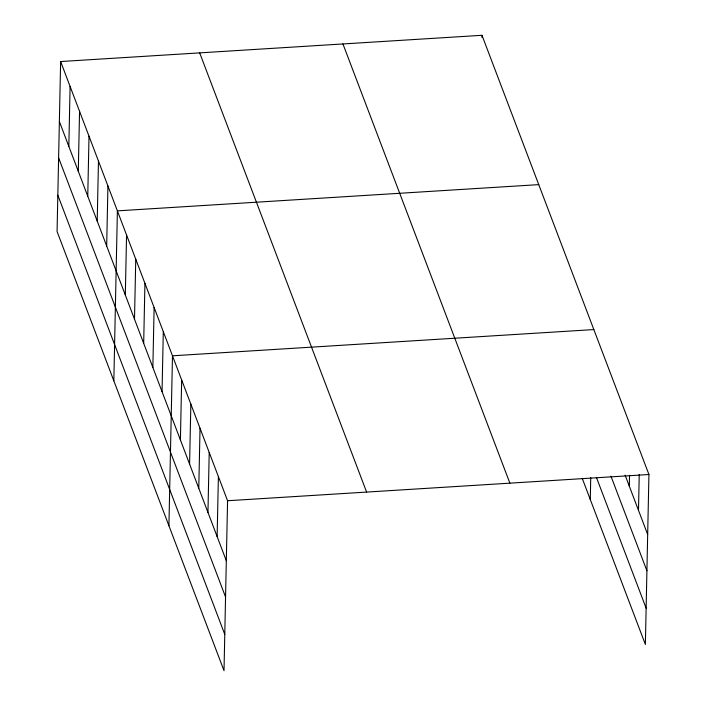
<?xml version="1.0" encoding="UTF-8"?>
<svg xmlns="http://www.w3.org/2000/svg" width="706" height="706" viewBox="0 0 706 706"><rect width="100%" height="100%" fill="white"/><g stroke="black" fill="none" stroke-linecap="round" stroke-linejoin="round"><path stroke-width="1.06" d="M60.628 61.537L57.071 231.497L224.014 670.7L227.57 500.739L60.628 61.537L481.986 35.3L648.929 474.503L645.372 644.463L582.247 478.386M68.835 146.416L70.088 86.423M78.295 171.302L79.549 111.31M87.756 196.189L89.009 136.205M97.216 221.075L98.469 161.092M106.677 245.97L107.93 185.978M113.834 380.825L117.39 210.865L538.749 184.628M125.315 295.011L126.568 235.019M134.502 319.165L135.755 259.181M143.68 343.328L144.933 283.335M152.858 367.482L154.12 307.489M162.045 391.636L163.298 331.644M168.919 525.767L172.485 355.806L593.843 329.57M180.409 439.953L181.663 379.96M189.587 464.107L190.849 404.114M198.774 488.261L200.027 428.268M207.952 512.415L209.205 452.431M217.13 536.578L218.392 476.585M481.942 37.48L481.986 35.3M590.278 499.53L590.737 477.53M629.311 486.178L629.54 475.27M638.489 510.341L639.248 474.344M227.57 500.739L648.929 474.503M625.101 475.112L647.676 534.495M610.955 476.171L646.917 570.783M596.393 477.327L646.131 608.175M342.94 43.957L509.882 483.16M199.674 52.879L366.617 492.082M59.375 121.529L226.317 560.732M58.616 157.817L225.558 597.02M57.83 195.209L224.773 634.412"/></g></svg>
